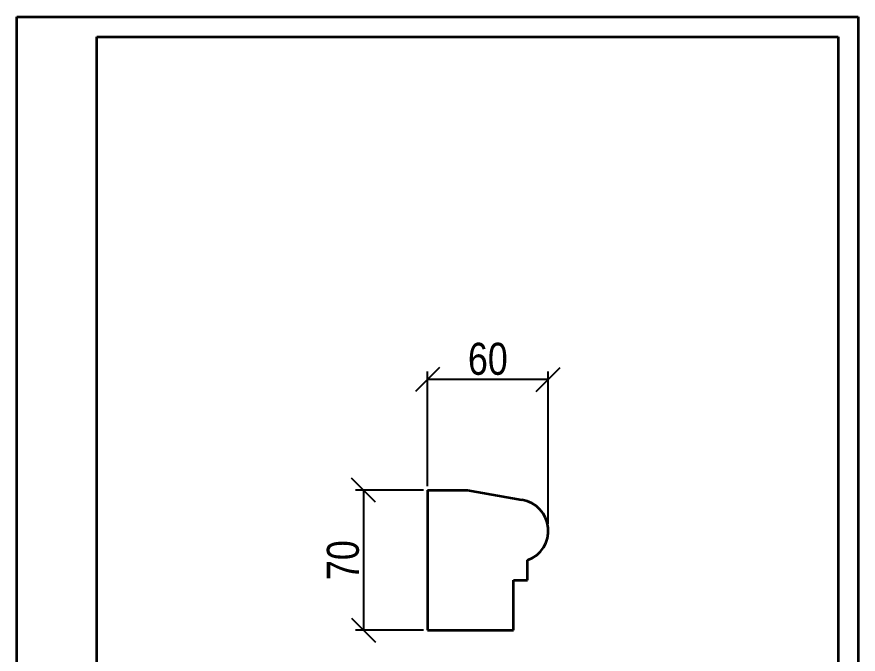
# Model space of a CAD drawing. Header units: millimetres. Extents: x 0 to 420, y 0 to 594.
# Drawn here: x 0 to 420, y 275.8 to 594 of the extents above; entities that cross this region are included whole.
import ezdxf

# ---------------------------------------------------------------- set-up
doc = ezdxf.new("R2010")
doc.units = ezdxf.units.MM
doc.layers.get('0').update_dxf_attribs({"lineweight": 35})
doc.layers.add('архио', color=252, linetype='Continuous', lineweight=40)
doc.layers.add('Размеры', color=5, linetype='Continuous', lineweight=9)
doc.styles.add('Размер', font='ARIAL.TTF', dxfattribs={"width": 0.8})
doc.dimstyles.new('M 1-1_h16_(M 1-4)', dxfattribs={"dimtxt": 16, "dimasz": 12, "dimexe": 4, "dimexo": 2, "dimgap": 2, "dimtad": 1, "dimdec": 0, "dimtxsty": 'Размер', "dimblk": 'OBLIQUE', "dimcen": 2.5, "dimadec": 0, "dimazin": 0, "dimtfac": 1, "dimtdec": 0, "dimtmove": 0, "dimatfit": 3, "dimfxl": 0, "dimarcsym": 0})

# ---------------------------------------------------------------- blocks, each defined once
blk = doc.blocks.new('A$C49AA496E')
for p, q in [((-5.684341886080801e-14, -2.788019628496841e-07), (-5.684341886080801e-14, 296.999999721198)), ((-5.684341886080801e-14, 296.999999721198), (210, 296.999999721198)), ((210, 296.999999721198), (210, -2.788019628496841e-07)), ((20, 4.999999721198037), (20, 291.999999721198)), ((20, 291.999999721198), (205, 291.9999997211971)), ((205, 291.999999721198), (205, 4.999999721198037))]:
    blk.add_line(p, q)
blk = doc.blocks.new('_Oblique')
at = {"color": 0, "linetype": 'ByBlock', "lineweight": -2}
blk.add_line((-0.5, -0.5), (0.5, 0.5), dxfattribs=at)
blk = doc.blocks.new('*D312')
at = {"layer": 'Defpoints', "color": 0}
for p in [(205.0030730129656, 357.7787694516646), (173.0276682520016, 287.7787694516646), (205.0030730129656, 287.7787694516646)]:
    blk.add_point(p, dxfattribs=at)
at = {"layer": 'Размеры', "color": 0, "lineweight": -2}
for p, q in [((203.0030730129656, 357.7787694516646), (169.0276682520017, 357.7787694516646)), ((173.0276682520017, 357.7787694516646), (173.0276682520016, 287.7787694516646)), ((203.0030730129656, 287.7787694516646), (169.0276682520016, 287.7787694516646))]:
    blk.add_line(p, q, dxfattribs=at)
at = {"layer": 'Размеры', "color": 0, "lineweight": -2, "xscale": 12, "yscale": 12, "zscale": 12}
for p, rotation in [((173.0276682520017, 357.7787694516646), 90), ((173.0276682520016, 287.7787694516646), 270)]:
    blk.add_blockref('_Oblique', p, dxfattribs=dict(at, rotation=rotation))
at = {"layer": 'Размеры', "color": 0, "lineweight": 15, "insert": (162.8585004484545, 322.7787694516664), "char_height": 16, "attachment_point": 5, "rotation": 90, "style": 'Размер'}
blk.add_mtext('70', dxfattribs=at)
blk = doc.blocks.new('*D314')
at = {"layer": 'Defpoints', "color": 0}
for p in [(205.0030730129656, 413.0068468343905), (205.0030730129656, 357.7787694516646), (265.2680136051349, 338.9141025113313)]:
    blk.add_point(p, dxfattribs=at)
at = {"layer": 'Размеры', "color": 0, "lineweight": -2}
for p, q in [((205.0030730129656, 359.7787694516646), (205.0030730129656, 417.0068468343905)), ((265.2680136051349, 340.9141025113313), (265.2680136051349, 417.0068468343905)), ((265.2680136051349, 413.0068468343905), (205.0030730129656, 413.0068468343905))]:
    blk.add_line(p, q, dxfattribs=at)
at = {"layer": 'Размеры', "color": 0, "lineweight": -2, "xscale": 12, "yscale": 12, "zscale": 12, "rotation": 180}
blk.add_blockref('_Oblique', (205.0030730129656, 413.0068468343905), dxfattribs=at)
at = {"layer": 'Размеры', "color": 0, "lineweight": -2, "xscale": 12, "yscale": 12, "zscale": 12}
blk.add_blockref('_Oblique', (265.2680136051349, 413.0068468343905), dxfattribs=at)
at = {"layer": 'Размеры', "color": 0, "lineweight": 15, "insert": (235.1355433091242, 423.1760146379376), "char_height": 16, "attachment_point": 5, "style": 'Размер'}
blk.add_mtext('60', dxfattribs=at)

msp = doc.modelspace()

# ---------------------------------------------------------------- linework, layer by layer
at = {"layer": 'архио', "lineweight": 35}
for p, q in [((205.0030730129656, 357.7787694516646), (205.0030730129656, 287.7787694516646)), ((205.0030730129656, 357.7787694516646), (225.0030730129656, 357.7787694516646)), ((225.0030730129656, 357.7787694516646), (252.1278289153888, 352.8084727606674)), ((255.0030730129656, 312.7787694516646), (255.0030730129656, 322.7787694516646)), ((248.0030730129656, 287.7787694516646), (248.0030730129656, 312.7787694516646)), ((248.0030730129656, 312.7787694516646), (255.0030730129656, 312.7787694516646)), ((205.0030730129656, 287.7787694516646), (248.0030730129656, 287.7787694516646))]:
    msp.add_line(p, q, dxfattribs=at)
msp.add_arc((249.7844074202912, 337.4315987771261), 15.55441666567274, 289.6035664937954, 81.33484933323257, dxfattribs=at)

# ---------------------------------------------------------------- block references
at = {"xscale": 2, "yscale": 2, "zscale": 2}
msp.add_blockref('A$C49AA496E', (1.13686837721616e-13, 5.576039256993681e-07), dxfattribs=at)

# ---------------------------------------------------------------- dimensions: what is measured, and where the dimension line sits
at = {"layer": 'Размеры', "lineweight": 15}
for base, p1, p2, angle, picture, middle in [((205.0030730129656, 413.0068468343905), (265.2680136051349, 338.9141025113313), (205.0030730129656, 357.7787694516646), 180, '*D314', (235.1355433091242, 413.0068468343905)), ((173.0276682520016, 287.7787694516646), (205.0030730129656, 357.7787694516646), (205.0030730129656, 287.7787694516646), 90, '*D312', (173.0276682520016, 322.7787694516664))]:
    dim = msp.add_linear_dim(base=base, p1=p1, p2=p2, angle=angle, dimstyle='M 1-1_h16_(M 1-4)', dxfattribs=at)
    dim.commit()
    dim.dimension.update_dxf_attribs({"geometry": picture, "text_midpoint": middle, "dimtype": 160})

doc.saveas('drawing.dxf')
